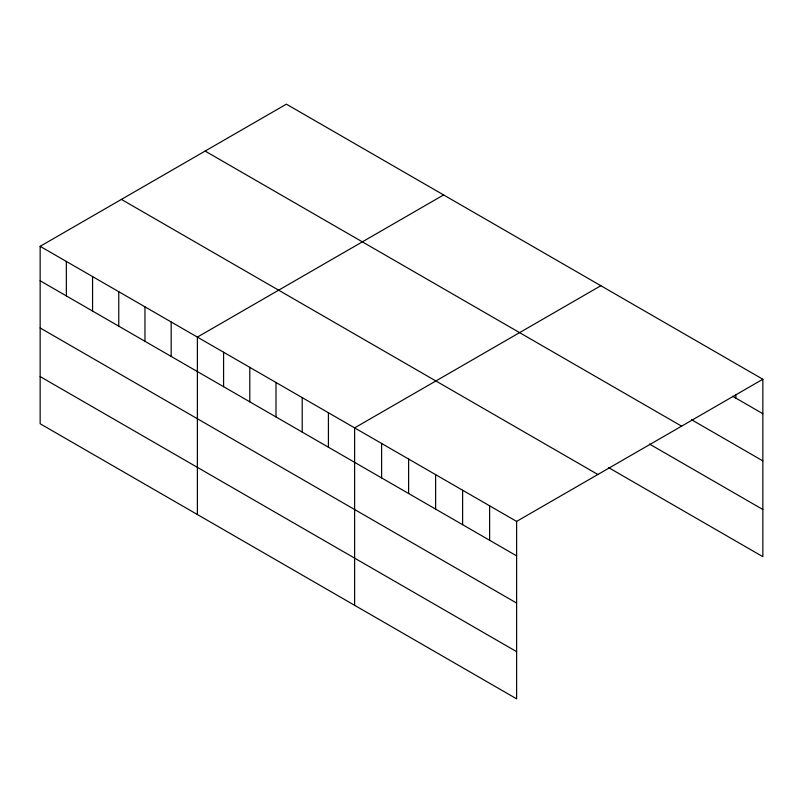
<?xml version="1.0" encoding="UTF-8"?>
<svg xmlns="http://www.w3.org/2000/svg" width="803" height="803" viewBox="0 0 803 803"><rect width="100%" height="100%" fill="white"/><g stroke="black" fill="none" stroke-linecap="round" stroke-linejoin="round"><path stroke-width="1.2" d="M40.15 246.32L516.62 521.408L516.62 698.841L40.15 423.753L40.15 246.32L286.38 104.159L762.85 379.247L762.85 556.68L608.413 467.517M443.617 194.938L197.387 337.099L197.387 514.532M600.855 285.717L354.615 427.879L354.615 605.311M516.62 521.408L762.85 379.247M732.607 396.25L762.85 413.706M691.574 419.738L762.85 460.892M205.126 151.074L681.596 426.162M649.446 444.029L762.85 509.493M121.404 199.405L597.874 474.493M40.15 280.789L516.62 555.867M40.15 327.965L516.62 603.053M40.15 376.577L516.62 651.655M735.849 394.424L735.849 398.117M489.619 505.82L489.619 540.278M462.618 490.231L462.618 524.69M435.617 474.643L435.617 509.102M408.617 459.055L408.617 493.514M381.616 443.467L381.616 477.926M328.417 412.752L328.417 447.211M302.209 397.615L302.209 432.084M276.001 382.489L276.001 416.948M249.793 367.362L249.793 401.821M223.585 352.226L223.585 386.695M171.18 321.973L171.18 356.432M144.972 306.836L144.972 341.305M118.764 291.71L118.764 326.169M92.566 276.583L92.566 311.042M66.358 261.457L66.358 295.916"/></g></svg>
